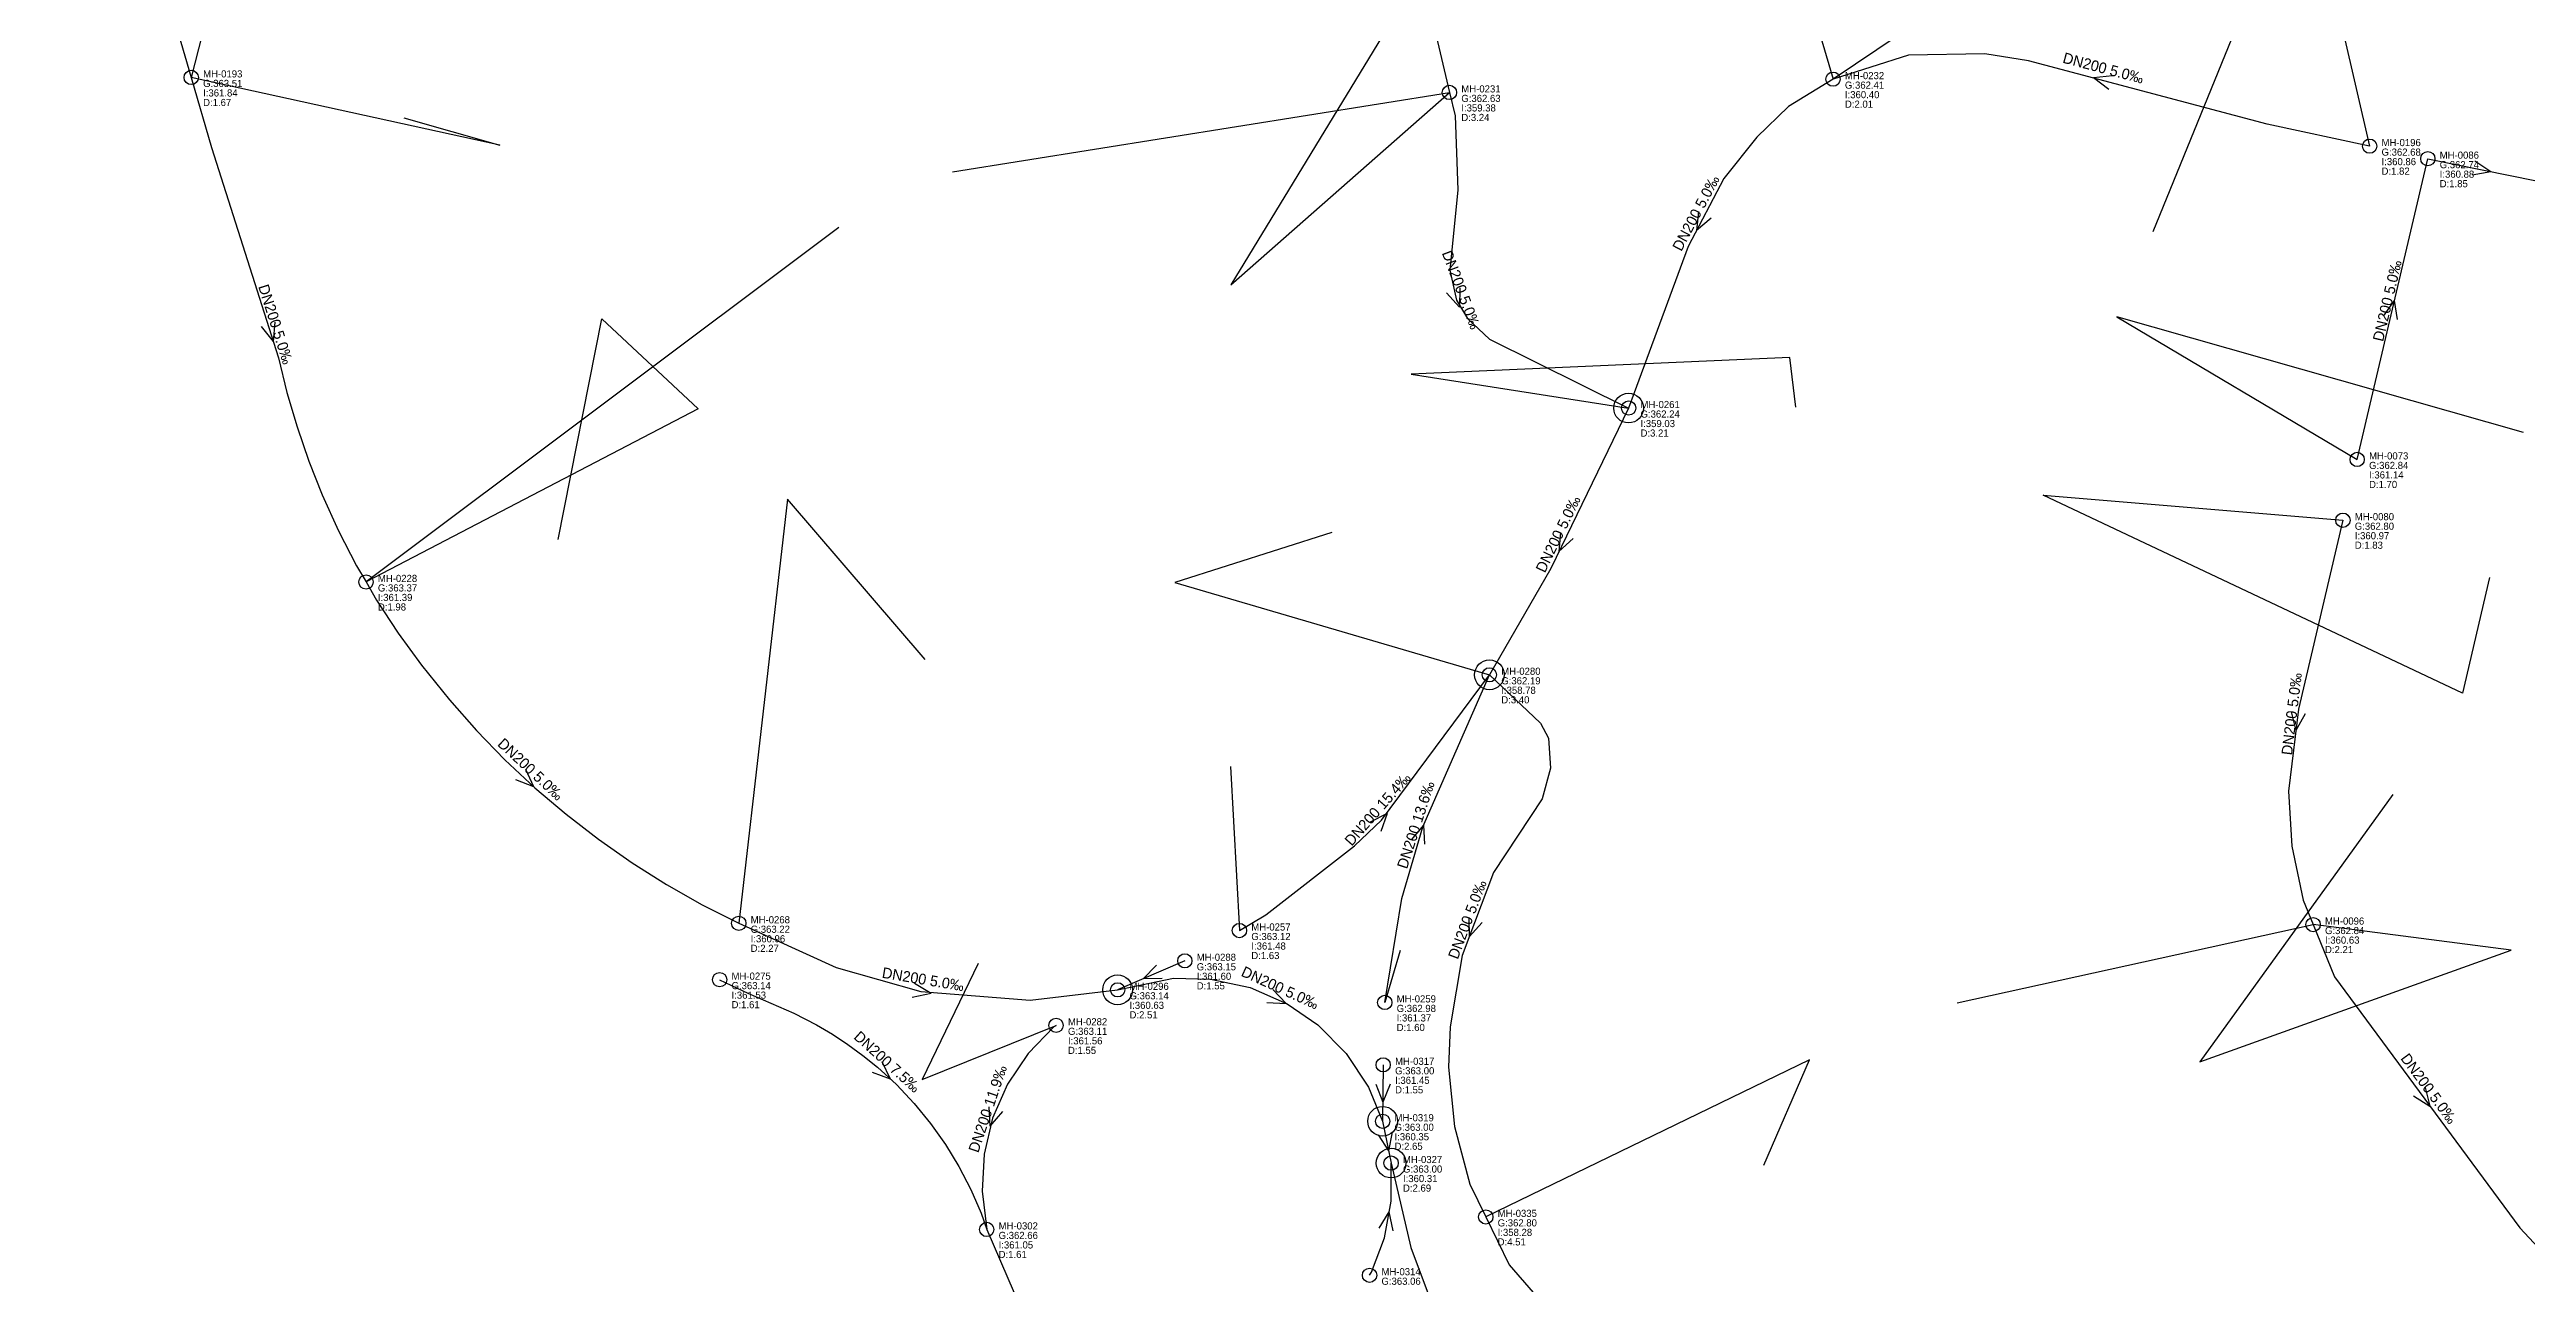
# Model space of a CAD drawing. Header units: metres. Extents: x 449900 to 451990, y 2566732 to 2570847.
# Drawn here: x 449959.5 to 450375.9, y 2570116.3 to 2570323.8 of the extents above; entities that cross this region are included whole.
import ezdxf
from ezdxf.enums import TextEntityAlignment as Align

# ---------------------------------------------------------------- set-up
doc = ezdxf.new("R2010")
doc.units = ezdxf.units.M
for name, color, linetype in [('SEW-DROP', 6, 'Continuous'), ('SEW-LABEL', 2, 'Continuous'), ('SEW-MH', 7, 'Continuous'), ('SEW-MH-LABEL', 8, 'Continuous'), ('SEW-PIPE-DN200', 3, 'Continuous'), ('SEW-RIDER', 8, 'Continuous')]:
    doc.layers.add(name, color=color, linetype=linetype)

msp = doc.modelspace()

# ---------------------------------------------------------------- linework, layer by layer
at = {"layer": 'SEW-DROP'}
for centre in [(450224.98, 2570263.47), (450201.57, 2570218.62), (450201.57, 2570218.62), (450139.06, 2570165.65), (450183.62, 2570143.55), (450185.04, 2570136.52)]:
    msp.add_circle(centre, 2.5, dxfattribs=at)
at = {"layer": 'SEW-LABEL'}
for p, q in [((450306.33, 2570319.36), (450303.12, 2570318.97)), ((450305.71, 2570317.04), (450303.12, 2570318.97)), ((450366.8, 2570302.66), (450369.98, 2570303.24)), ((450367.27, 2570305.02), (450369.98, 2570303.24)), ((450236.73, 2570296.54), (450236.38, 2570293.32)), ((450238.85, 2570295.41), (450236.38, 2570293.32)), ((450194.35, 2570282.82), (450196.53, 2570280.44)), ((450196.59, 2570283.67), (450196.53, 2570280.44)), ((450351.91, 2570278.93), (450353.76, 2570281.58)), ((450354.24, 2570278.38), (450353.76, 2570281.58)), ((449995.04, 2570277.16), (449997.09, 2570274.66)), ((449997.33, 2570277.89), (449997.09, 2570274.66)), ((450213.51, 2570242.57), (450213.27, 2570239.35)), ((450215.66, 2570241.52), (450213.27, 2570239.35)), ((450336.36, 2570212.37), (450337.18, 2570209.25)), ((450338.74, 2570212.08), (450337.18, 2570209.25)), ((450039.47, 2570202.78), (450040.84, 2570199.86)), ((450037.83, 2570201.02), (450040.84, 2570199.86)), ((450181.56, 2570193.9), (450184.44, 2570195.36)), ((450183.36, 2570192.32), (450184.44, 2570195.36)), ((450188.45, 2570190.86), (450190.52, 2570193.35)), ((450190.74, 2570190.13), (450190.52, 2570193.35)), ((450198.11, 2570177.8), (450198.17, 2570174.57)), ((450200.36, 2570176.95), (450198.17, 2570174.57)), ((450145.61, 2570169.79), (450143.33, 2570167.5)), ((450104.53, 2570164.42), (450107.68, 2570165.11)), ((450104.92, 2570166.79), (450107.68, 2570165.11)), ((450146.56, 2570167.58), (450143.33, 2570167.5)), ((450165.13, 2570165.69), (450167.37, 2570163.36)), ((450164.14, 2570163.51), (450167.37, 2570163.36)), ((450097.79, 2570151.8), (450100.82, 2570150.68)), ((450099.4, 2570153.58), (450100.82, 2570150.68)), ((450182.48, 2570149.81), (450183.65, 2570146.79)), ((450184.88, 2570149.78), (450183.65, 2570146.79)), ((450356.96, 2570147.81), (450359.71, 2570146.11)), ((450358.89, 2570149.23), (450359.71, 2570146.11)), ((450117.41, 2570145.98), (450117.58, 2570142.75)), ((450119.68, 2570145.21), (450117.58, 2570142.75)), ((450182.85, 2570141.26), (450184.63, 2570138.56)), ((450185.21, 2570141.74), (450184.63, 2570138.56)), ((450183.01, 2570125.58), (450184.73, 2570128.32)), ((450185.37, 2570125.15), (450184.73, 2570128.32))]:
    msp.add_line(p, q, dxfattribs=at)
at = {"layer": 'SEW-MH'}
for centre in [(449983.29, 2570319.06), (450259.35, 2570318.77), (450194.85, 2570316.54), (450349.58, 2570307.51), (450359.36, 2570305.4), (450224.98, 2570263.47), (450347.48, 2570254.83), (450345.08, 2570244.61), (450012.68, 2570234.23), (450201.57, 2570218.62), (450075.36, 2570176.84), (450159.54, 2570175.62), (450340.07, 2570176.62), (450072.14, 2570167.36), (450150.36, 2570170.53), (450139.06, 2570165.65), (450183.98, 2570163.53), (450128.71, 2570159.68), (450183.71, 2570153.04), (450183.62, 2570143.55), (450185.04, 2570136.52), (450117.05, 2570125.36), (450200.96, 2570127.47), (450181.42, 2570117.66)]:
    msp.add_circle(centre, 1.2, dxfattribs=at)
at = {"layer": 'SEW-PIPE-DN200'}
for points in [[(449959.47, 2570402.59), (449971.17, 2570360.55), (449983.29, 2570319.06)], [(449972.37, 2570384.82), (449982.91, 2570348.22), (449986.3, 2570330.87), (449983.29, 2570319.06)], [(450166.51, 2570381.05), (450172.21, 2570376.75), (450177.29, 2570370.21), (450187.22, 2570349), (450194.85, 2570316.54)], [(450255.04, 2570380.61), (450256.05, 2570370.34), (450253.77, 2570342.52), (450254.84, 2570334.17), (450259.35, 2570318.77)], [(450349.58, 2570307.51), (450332.32, 2570311.22), (450292.22, 2570321.86), (450284.87, 2570323.01), (450272.05, 2570322.81), (450259.35, 2570318.77)], [(449983.29, 2570319.06), (449986.72, 2570307.31), (449997.96, 2570271.92), (449999.39, 2570266.07), (450001.08, 2570260.29), (450003.06, 2570254.54), (450005.3, 2570248.88), (450008.05, 2570242.83), (450011.1, 2570236.93), (450012.68, 2570234.23)], [(450259.35, 2570318.77), (450251.85, 2570314.2), (450246.54, 2570309.04), (450241.01, 2570302.06), (450234.98, 2570290.66), (450224.98, 2570263.47)], [(450194.85, 2570316.54), (450195.79, 2570312.58), (450196.25, 2570300.14), (450194.93, 2570286.65), (450196.05, 2570281.63), (450197.9, 2570278.51), (450201.6, 2570275.05), (450224.98, 2570263.47)], [(450347.48, 2570254.83), (450359.36, 2570305.4)], [(450359.36, 2570305.4), (450377.65, 2570301.68)], [(450224.98, 2570263.47), (450211.88, 2570236.48), (450201.57, 2570218.62)], [(450345.08, 2570244.61), (450337.62, 2570212.87), (450335.94, 2570199.07), (450336.5, 2570189.81), (450338.4, 2570180.72), (450340.07, 2570176.62)], [(450012.68, 2570234.23), (450014.45, 2570231.19), (450018.08, 2570225.63), (450022.01, 2570220.24), (450026.7, 2570214.42), (450031.25, 2570209.27), (450036.04, 2570204.34), (450041.07, 2570199.64), (450046.32, 2570195.18), (450051.77, 2570190.97), (450057.41, 2570187.02), (450063.23, 2570183.35), (450069.22, 2570179.95), (450075.36, 2570176.84)], [(450159.54, 2570175.62), (450163.98, 2570178.26), (450178.86, 2570189.84), (450183.41, 2570194.18), (450201.57, 2570218.62)], [(450183.98, 2570163.53), (450186.83, 2570181.01), (450190.4, 2570193.07), (450201.57, 2570218.62)], [(450201.57, 2570218.62), (450210.16, 2570210.47), (450211.53, 2570207.95), (450211.83, 2570202.9), (450210.45, 2570197.76), (450202.25, 2570185.38), (450196.99, 2570171.44), (450194.97, 2570159.45), (450194.72, 2570152.64), (450195.7, 2570142.65), (450198.26, 2570132.95), (450200.96, 2570127.47)], [(450075.36, 2570176.84), (450091.73, 2570169.4), (450105.96, 2570165.37), (450124.37, 2570163.91), (450139.06, 2570165.65)], [(450340.07, 2570176.62), (450343.65, 2570167.85), (450374.82, 2570125.64), (450380.32, 2570119.74)], [(450150.36, 2570170.53), (450139.06, 2570165.65)], [(450072.14, 2570167.36), (450076.87, 2570165.07), (450084.61, 2570161.71), (450088.4, 2570159.78), (450091.09, 2570158.19), (450093.71, 2570156.48), (450096.23, 2570154.63), (450098.66, 2570152.65), (450101.86, 2570149.71), (450104.85, 2570146.56), (450107.6, 2570143.2), (450110.12, 2570139.65), (450112.38, 2570135.94), (450114.38, 2570132.08), (450116.1, 2570128.09), (450117.05, 2570125.36)], [(450139.06, 2570165.65), (450148.47, 2570167.61), (450154.69, 2570167.46), (450161.33, 2570166.02), (450167.56, 2570163.31), (450172.7, 2570159.78), (450177.48, 2570154.96), (450181.22, 2570149.3), (450183.62, 2570143.55)], [(450128.71, 2570159.68), (450128.34, 2570159.42), (450123.99, 2570154.96), (450120.52, 2570149.8), (450118.03, 2570144.09), (450116.61, 2570138.03), (450116.3, 2570131.81), (450117.05, 2570125.36)], [(450183.71, 2570153.04), (450183.62, 2570143.55)], [(450183.62, 2570143.55), (450185.04, 2570136.52)], [(450181.42, 2570117.66), (450181.73, 2570118.16), (450183.94, 2570123.98), (450185.06, 2570130.11), (450185.04, 2570136.52)], [(450185.04, 2570136.52), (450188.35, 2570122.3), (450194.85, 2570104.93), (450204.85, 2570089.03), (450214.3, 2570078.1)], [(450200.96, 2570127.47), (450204.92, 2570119.44), (450223.61, 2570097.84), (450241.67, 2570078.9), (450252.37, 2570064.84), (450255.83, 2570058.3)], [(450117.05, 2570125.36), (450121.67, 2570114.7), (450129.21, 2570106.3), (450139.06, 2570100.8), (450150.17, 2570098.76)]]:
    msp.add_lwpolyline(points, dxfattribs=at)
at = {"layer": 'SEW-RIDER'}
for points in [[(450219.32, 2570327.79), (450200.03, 2570353.05), (450158.07, 2570284.2), (450194.85, 2570316.54)], [(450313.18, 2570293.15), (450338.5, 2570355.34), (450349.58, 2570307.51)], [(450292.66, 2570341.19), (450259.35, 2570318.77)], [(450019.03, 2570312.28), (450035.17, 2570307.67), (449983.29, 2570319.06)], [(450111.29, 2570303.2), (450194.85, 2570316.54)], [(450092.16, 2570293.84), (450012.68, 2570234.23)], [(450044.99, 2570241.36), (450052.33, 2570278.46), (450068.53, 2570263.32), (450012.68, 2570234.23)], [(450375.44, 2570259.34), (450307.09, 2570278.82), (450347.48, 2570254.83)], [(450253.11, 2570263.63), (450252.11, 2570272), (450188.42, 2570269.19), (450224.98, 2570263.47)], [(450106.7, 2570221.21), (450083.56, 2570248.16), (450075.36, 2570176.84)], [(450369.73, 2570235), (450365.18, 2570215.52), (450294.67, 2570248.85), (450345.08, 2570244.61)], [(450175.08, 2570242.54), (450148.7, 2570234.16), (450201.57, 2570218.62)], [(450158.05, 2570203.23), (450159.54, 2570175.62)], [(450353.49, 2570198.48), (450321.01, 2570153.53), (450373.35, 2570172.33), (450340.07, 2570176.62)], [(450280.2, 2570163.48), (450340.07, 2570176.62)], [(450186.59, 2570172.26), (450183.98, 2570163.53)], [(450115.61, 2570170.1), (450106.19, 2570150.57), (450128.71, 2570159.68)], [(450247.73, 2570136.18), (450255.4, 2570153.89), (450200.96, 2570127.47)]]:
    msp.add_lwpolyline(points, dxfattribs=at)

# ---------------------------------------------------------------- texts
at = {"layer": 'SEW-LABEL'}
for s, rotation, p in [('DN200 5.0‰', 345.1429, (450304.57, 2570319.78)), ('DN200 5.0‰', 62.1258, (450237.09, 2570295.85)), ('DN200 5.0‰', -69.3527, (450196, 2570283.04)), ('DN200 5.0‰', 76.7828, (450353.42, 2570281.32)), ('DN200 5.0‰', -72.372, (449996.64, 2570277.29)), ('DN200 5.0‰', 64.113, (450213.93, 2570241.9)), ('DN200 5.0‰', 83.0353, (450337.36, 2570211.94)), ('DN200 5.0‰', -42.9657, (450039.75, 2570202.08)), ('DN200 15.4‰', 48.6786, (450183.45, 2570195.44)), ('DN200 13.6‰', 72.0876, (450190.05, 2570193.12)), ('DN200 5.0‰', 69.3446, (450198.7, 2570177.17)), ('DN200 5.0‰', -9.4811, (450106.2, 2570166.55)), ('DN200 5.0‰', -24.3911, (450166.01, 2570165.18)), ('DN200 7.5‰', -42.0839, (450099.71, 2570152.89)), ('DN200 11.9‰', 71.3853, (450118.06, 2570145.37)), ('DN200 5.0‰', -53.5571, (450358.82, 2570148.51))]:
    msp.add_text(s, height=1.8, rotation=rotation, dxfattribs=at).set_placement(p, align=Align.CENTER)
at = {"layer": 'SEW-MH-LABEL'}
for s, p in [('G:363.51', (449985.29, 2570317.46)), ('MH-0193', (449985.29, 2570319.06)), ('G:362.41', (450261.35, 2570317.17)), ('MH-0232', (450261.35, 2570318.77)), ('D:1.67', (449985.29, 2570314.26)), ('I:361.84', (449985.29, 2570315.86)), ('G:362.63', (450196.85, 2570314.94)), ('MH-0231', (450196.85, 2570316.54)), ('I:359.38', (450196.85, 2570313.34)), ('D:2.01', (450261.35, 2570313.97)), ('I:360.40', (450261.35, 2570315.57)), ('D:3.24', (450196.85, 2570311.74)), ('G:362.68', (450351.58, 2570305.91)), ('MH-0196', (450351.58, 2570307.51)), ('I:360.86', (450351.58, 2570304.31)), ('MH-0086', (450361.36, 2570305.4)), ('D:1.82', (450351.58, 2570302.71)), ('G:362.74', (450361.36, 2570303.8)), ('D:1.85', (450361.36, 2570300.6)), ('I:360.88', (450361.36, 2570302.2)), ('MH-0261', (450226.98, 2570263.47)), ('G:362.24', (450226.98, 2570261.87)), ('D:3.21', (450226.98, 2570258.67)), ('I:359.03', (450226.98, 2570260.27)), ('MH-0073', (450349.48, 2570254.83)), ('G:362.84', (450349.48, 2570253.23)), ('I:361.14', (450349.48, 2570251.63)), ('D:1.70', (450349.48, 2570250.03)), ('G:362.80', (450347.08, 2570243.01)), ('MH-0080', (450347.08, 2570244.61)), ('D:1.83', (450347.08, 2570239.81)), ('I:360.97', (450347.08, 2570241.41)), ('MH-0228', (450014.68, 2570234.23)), ('G:363.37', (450014.68, 2570232.63)), ('D:1.98', (450014.68, 2570229.43)), ('I:361.39', (450014.68, 2570231.03)), ('G:362.19', (450203.57, 2570217.02)), ('MH-0280', (450203.57, 2570218.62)), ('D:3.40', (450203.57, 2570213.82)), ('I:358.78', (450203.57, 2570215.42)), ('G:363.22', (450077.36, 2570175.24)), ('MH-0268', (450077.36, 2570176.84)), ('MH-0257', (450161.54, 2570175.62)), ('MH-0096', (450342.07, 2570176.62)), ('D:2.27', (450077.36, 2570172.04)), ('I:360.96', (450077.36, 2570173.64)), ('G:363.12', (450161.54, 2570174.02)), ('I:361.48', (450161.54, 2570172.42)), ('G:362.84', (450342.07, 2570175.02)), ('D:2.21', (450342.07, 2570171.82)), ('I:360.63', (450342.07, 2570173.42)), ('MH-0275', (450074.14, 2570167.36)), ('G:363.15', (450152.36, 2570168.93)), ('MH-0288', (450152.36, 2570170.53)), ('I:361.60', (450152.36, 2570167.33)), ('D:1.63', (450161.54, 2570170.82)), ('G:363.14', (450074.14, 2570165.76)), ('I:361.53', (450074.14, 2570164.16)), ('G:363.14', (450141.06, 2570164.05)), ('MH-0296', (450141.06, 2570165.65)), ('D:1.55', (450152.36, 2570165.73)), ('MH-0259', (450185.98, 2570163.53)), ('D:1.61', (450074.14, 2570162.56)), ('MH-0282', (450130.71, 2570159.68)), ('D:2.51', (450141.06, 2570160.85)), ('I:360.63', (450141.06, 2570162.45)), ('G:362.98', (450185.98, 2570161.93)), ('D:1.60', (450185.98, 2570158.73)), ('I:361.37', (450185.98, 2570160.33)), ('G:363.11', (450130.71, 2570158.08)), ('D:1.55', (450130.71, 2570154.88)), ('I:361.56', (450130.71, 2570156.48)), ('G:363.00', (450185.71, 2570151.44)), ('MH-0317', (450185.71, 2570153.04)), ('D:1.55', (450185.71, 2570148.24)), ('I:361.45', (450185.71, 2570149.84)), ('G:363.00', (450185.62, 2570141.95)), ('MH-0319', (450185.62, 2570143.55)), ('D:2.65', (450185.62, 2570138.75)), ('I:360.35', (450185.62, 2570140.35)), ('G:363.00', (450187.04, 2570134.92)), ('MH-0327', (450187.04, 2570136.52)), ('D:2.69', (450187.04, 2570131.72)), ('I:360.31', (450187.04, 2570133.32)), ('MH-0302', (450119.05, 2570125.36)), ('G:362.80', (450202.96, 2570125.87)), ('MH-0335', (450202.96, 2570127.47)), ('G:362.66', (450119.05, 2570123.76)), ('I:361.05', (450119.05, 2570122.16)), ('D:4.51', (450202.96, 2570122.67)), ('I:358.28', (450202.96, 2570124.27)), ('D:1.61', (450119.05, 2570120.56)), ('MH-0314', (450183.42, 2570117.66)), ('G:363.06', (450183.42, 2570116.06))]:
    msp.add_text(s, height=1.2, dxfattribs=at).set_placement(p)

doc.saveas('drawing.dxf')
